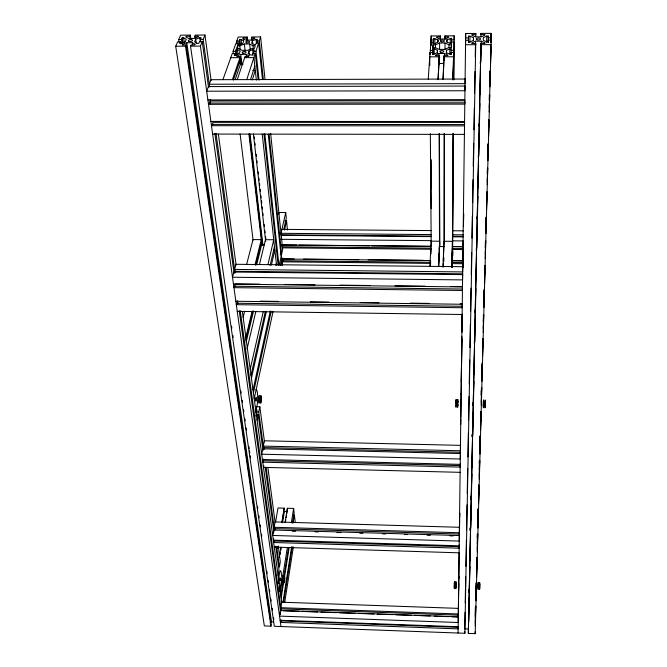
<?xml version="1.0" encoding="UTF-8"?>
<svg xmlns="http://www.w3.org/2000/svg" width="667" height="667" viewBox="0 0 667 667"><rect width="100%" height="100%" fill="white"/><g stroke="black" fill="none" stroke-linecap="round" stroke-linejoin="round"><path stroke-width="1" d="M443.964 244.022L444.055 133.583M444.089 60.83L444.089 55.636L447.815 55.619L447.84 55.002L444.539 53.502L439.028 53.527L435.618 55.044L435.576 55.669L439.27 55.653L439.286 63.965M444.414 243.397L444.489 133.4M444.539 60.764L444.539 53.502M444.947 39.053L444.997 35.876L454.194 35.826L453.927 79.49M445.014 49.216L445.022 42.98L439.595 43.005L435.443 44.831L433.066 44.839L432.891 47.632L435.276 47.615L439.245 49.425L444.731 49.4L448.891 47.557L451.284 47.54L451.384 44.747L448.999 44.756L445.022 42.98M444.997 38.994L444.997 35.876M457.72 404.961L457.704 405.811L457.712 404.527M468.401 42.43L468.492 36.185L469.985 36.176L473.47 37.686L473.462 40.387L469.935 41.963L468.434 41.971L468.451 40.212L465.591 40.22L465.524 44.756L475.746 44.706L475.746 43.472L471.786 43.488L471.786 42.871L475.521 41.196L481.249 41.162L485.009 42.796L485.017 43.422L480.974 43.438L468.334 633.4L475.179 633.65L475.179 631.757M475.296 615.324L475.354 606.987M446.473 53.327L446.481 50.2L451.242 48.691L451.159 54.502M446.923 41.854L446.932 39.778L451.609 38.311L451.534 44.055M472.661 403.927L472.67 403.202L472.628 405.119M473.645 375.004L473.645 372.928M448.991 47.882L448.999 44.756M449.841 53.894L449.866 48.699M450.233 43.53L450.258 38.319M451.092 54.569L451.1 52.493L453.66 52.485L452.801 79.065M451.367 47.874L451.384 44.747M451.467 44.08L451.484 41.996L453.994 41.988L453.502 79.456M479.681 585.526L479.665 583.783L479.615 589.511L479.673 582.466L479.623 588.194L479.606 586.118M452.293 266.992L453.068 133.775M453.385 79.673L453.518 56.762L444.03 56.803M452.393 267.267L453.176 133.417M453.493 133.308L452.459 266.908M468.901 591.962L468.934 589.761M478.164 586.393L478.164 589.47L478.231 582.416M483.358 404.994L483.375 403.176M457.679 406.553L457.679 407.312L457.704 404.302M457.762 401.609L457.762 400.909L457.745 401.751M180.74 43.814L180.432 41.754L177.689 41.771L175.696 46.223L264.349 625.921L270.944 626.163L271.194 624.654L186.026 44.956L182.224 44.981L182.491 44.364L186.777 42.73L192.279 42.696L195.181 44.305L194.922 44.914L191.045 44.931L190.529 46.148L274.32 626.288L464.857 633.275L464.874 631.732M478.139 586.201L478.222 583.733L478.181 588.119L478.239 582.491M456.103 402.168L456.128 399.383L456.07 403.06M458.679 586.927L458.688 586.568M458.729 583.658L458.721 584.009M460.989 405.253L461.005 403.91M461.139 394.005L461.147 393.563L461.122 394.681M468.492 36.185L468.476 37.919L465.624 37.936L465.691 33.5L475.779 33.442L475.779 34.634L471.827 34.659L471.827 35.268L475.521 36.868L481.215 36.835L484.901 35.193L484.892 34.584L480.932 34.609L480.924 33.408L491.037 33.35L491.029 41.963M483.392 403.843L483.392 407.845L483.383 402.726M483.483 403.919L483.483 399.925L483.408 403.118M456.053 403.818L456.086 403.593M456.103 402.843L456.095 400.8L456.07 402.693M454.402 585.401L454.36 588.661L454.46 581.632L454.427 584.892M454.427 584.567L454.444 582.95L454.402 585.076M457.712 405.87L457.787 399.416L457.737 402.726M457.745 402.893L457.762 402.426M455.844 585.776L455.803 588.711L455.903 581.682M455.869 584.617L455.903 581.691M458.813 577.764L458.821 576.505L458.788 578.956M458.079 633.025L465.691 33.5M458.629 590.587L458.721 584.017M459.521 527.981L459.63 519.543M459.655 517.375L459.713 513.098L459.371 532.75L274.12 527.272L275.062 521.911L459.446 527.289M462.915 267.434L462.956 263.715L451.517 263.598M463.223 242.838L463.156 248.357M463.473 226.338L463.523 222.286M463.565 219.426L463.632 213.773L463.457 226.688M456.053 403.793L456.061 402.893M454.394 585.501L454.369 587.369L454.41 585.859M454.419 585.217L454.419 586.01M457.729 402.476L457.737 402.034M455.836 585.951L455.819 587.419L455.844 586.21M455.878 584.442L455.894 582.983L455.861 584.942M455.853 586.06L455.853 585.593M464.507 125.288L464.549 122.445L212.815 122.336L212.706 125.121M464.799 102.668L464.824 100.759L209.88 101.034L209.763 103.852M461.064 399.975L460.822 417.409M461.272 382.241L461.897 336.677M461.973 331.466L462.223 314.724M462.431 289.22L462.464 286.618L451.042 286.485M462.615 275.396L462.64 273.678M462.89 267.142L463.24 241.896M458.137 628.172L458.162 626.371M458.321 614.432L458.287 616.967L452.043 616.75M459.179 547.732L459.213 544.939M459.33 536.135L459.363 533.5M460.238 463.932L460.197 467.083L262.773 462.173L263.056 460.705L460.213 465.591M460.405 451.859L460.297 459.021L261.689 454.194L262.756 448.808L460.372 453.535M460.739 424.529L460.814 419.084M461.014 402.943L461.897 338.994M462.006 332.233L462.248 314.082M462.898 267.642L463.006 260.113M459.171 552.293L458.329 613.973L280.857 607.704L281.724 602.209L458.404 608.379M483.5 404.602L483.467 401.417L483.417 402.776M485.034 403.21L485.076 406.378L485.151 399.958L485.059 407.879L485.134 401.451L485.067 403.151M457.72 404.661L457.737 403.994M469.893 42.421L469.985 36.176M473.42 40.812L473.47 37.686M465.057 612.206L464.749 628.881L468.559 629.014M465.224 602.826L465.708 576.78M465.891 566.358L466.375 540.312M466.567 529.89L467.025 504.886M467.233 493.422L467.692 468.409M467.901 456.953L468.342 432.983M468.567 420.485L469.009 396.515M469.234 384.009L469.676 360.047M469.91 347.54L470.327 324.621M470.577 311.072L470.994 288.152M471.244 274.604L471.644 252.718M471.911 238.136L472.311 216.25M472.561 202.701L472.978 179.782M473.228 166.233L473.653 143.313M473.895 129.765L474.304 107.887M474.571 93.297L474.971 71.411M475.238 56.828L475.521 41.196M475.746 36.718L475.779 33.442M464.857 633.275L475.746 43.472M483.475 404.652L483.417 406.353L483.383 405.244M469.476 560.93L469.51 558.421M470.102 530.432L470.185 527.755M470.794 498.724L470.827 496.223M471.419 468.234L471.494 465.541M472.111 436.51L472.153 434.442M469.643 560.347L469.685 558.271L469.676 560.989M470.285 530.24L470.327 528.156M470.944 499.091L470.994 497.015M471.611 467.942L471.652 465.866M472.269 436.802L472.319 434.717M469.018 592.204L469.093 589.536M470.36 530.19L470.368 527.58M471.027 498.958L471.027 496.431M471.627 468.392L471.736 465.641M472.361 436.485L472.386 434.034M473.028 405.253L473.053 402.818M473.653 374.721L473.695 372.636M474.312 343.505L474.404 340.704M475.004 312.59L475.021 310.205M475.671 281.357L475.688 278.989M476.288 250.892L476.355 247.774M477.005 218.893L477.047 216.808M477.647 188.694L477.689 185.334M478.314 157.462L478.331 155.161M478.981 126.23L478.998 123.937M479.648 94.997L479.656 92.721M480.315 63.757L480.323 61.506M480.89 36.693L480.924 33.408M468.334 633.4L480.974 43.438M468.718 621.736L469.234 597.807M469.385 590.52L469.901 566.591M470.06 559.305L470.577 535.376M470.735 528.097L471.227 505.202M471.411 496.882L471.902 473.995M472.061 466.708L472.578 442.78M472.736 435.493L473.228 412.606M473.412 404.285L473.903 381.391M474.087 373.07L474.579 350.175M474.754 341.854L475.229 320.002M475.429 310.639L475.904 288.794M476.105 279.431L476.58 257.579M476.78 248.216L477.23 227.405M477.43 218.042L477.906 196.19M478.106 186.827L478.581 164.982M478.781 155.611L479.231 134.809M479.456 124.404L479.906 103.593M480.107 94.23L480.573 72.378M480.799 61.973L481.249 41.162M486.602 42.321L486.752 36.076L488.244 36.068L488.277 37.811L491.137 37.794M451.976 266.95L452.384 251.717M452.251 267.3L452.301 265.258M452.743 255.778L452.868 251.05M488.086 42.313L488.244 36.068M488.269 42.179L488.327 40.103L491.195 40.087L475.179 633.65M451.767 266.592L452.443 241.337L443.964 241.262L443.046 266.5M451.892 267.492L452.401 248.232M476.563 562.756L476.697 557.57M477.23 537.844L477.339 533.692M477.906 512.931L478.014 508.779M478.572 488.019L478.656 484.901M479.239 463.106L479.298 461.03M479.915 438.186L479.973 436.11M475.238 617.417L475.529 606.603M475.913 592.429L476.163 583.058M476.563 568.484L476.847 557.92M477.238 543.497L477.489 534.025M477.914 518.509L478.164 509.096M478.556 494.564L478.814 485.192M479.231 469.626L479.49 460.205M479.906 444.689L480.14 436.26M480.59 419.601L480.782 412.314M481.232 395.656L481.457 387.327M481.907 370.669L482.108 363.382M482.583 345.681L482.783 338.394M483.233 321.736L483.433 314.449M483.909 296.757L484.109 289.461M484.584 271.769L484.759 265.516M485.234 247.824L485.401 241.571M485.909 222.836L486.051 217.625M486.585 197.849L486.727 192.638M487.235 173.904L487.377 168.693M487.911 148.916L488.052 143.705M488.586 123.929L488.694 119.76M489.236 99.983L489.37 94.772M489.911 74.996L490.02 70.827M490.587 50.008L490.695 45.84M490.779 42.721L491.037 33.35M475.238 623.02L475.688 606.353M475.913 598.024L476.338 582.408M476.563 574.079L476.988 558.454M477.247 549.083L477.672 533.467M477.897 525.137L478.322 509.513M478.572 500.142L478.973 485.559M479.223 476.188L479.648 460.572M479.906 451.2L480.332 435.584M480.582 426.205L480.982 411.631M481.232 402.259L481.632 387.677M481.916 377.264L482.308 362.69M482.566 353.318L482.958 338.736M483.242 328.322L483.617 314.791M483.892 304.377L484.292 289.795M484.576 279.381L484.942 265.85M485.251 254.394L485.626 240.854M485.901 230.44L486.276 216.9M486.585 205.453L486.952 191.913M487.235 181.499L487.602 167.959M487.911 156.503L488.252 144.014M488.569 132.558L488.903 120.06M489.244 107.562L489.586 95.073M489.92 82.575L490.237 71.119M490.578 58.621L490.912 46.131M475.238 625.888L475.771 606.12M475.913 600.917L476.43 582.191M476.572 576.988L477.08 558.262M477.247 552.018L477.73 534.325M477.897 528.081L478.414 509.355M478.581 503.11L479.064 485.426M479.231 479.181L479.74 460.447M479.915 454.21L480.423 435.476M480.565 430.273L481.074 411.547M481.249 405.303L481.724 387.619M481.899 381.374L482.383 363.682M482.574 356.403L483.058 338.711M483.233 332.466L483.708 314.782M483.909 307.495L484.392 289.812M484.559 283.567L485.042 265.875M485.243 258.596L485.726 240.904M485.926 233.617L486.376 216.975M486.577 209.688L487.06 191.996M487.252 184.717L487.71 168.067M487.911 160.789L488.361 144.139M488.586 135.81L489.011 120.202M489.236 111.881L489.695 95.231M489.92 86.91L490.345 71.302M490.57 62.973L491.02 46.331M491.137 42.163L491.195 40.087M281.04 619.968L280.865 622.503L280.649 620.902L458.154 627.33L458.129 628.873L280.407 622.411L280.649 620.902M281.341 610.689L281.391 609.021M263.507 461.022L263.573 459.088M263.924 449.016L263.982 447.19M264.257 449.058L264.315 447.123M281.557 235.818L281.616 234.134M282.65 261.447L282.733 258.913L294.189 259.029M282.95 260.905L283.008 259.213M274.27 542.071L274.329 540.237M274.646 530.632L274.729 528.039M274.971 529.681L275.029 527.855M454.194 35.826L454.06 39.895L451.559 39.903L451.609 38.311M453.018 79.681L453.468 65.374M453.118 79.99L453.443 69.735M234.959 286.435L235.059 283.875L259.98 284.175M235.459 272.836L235.518 271.135M237.269 304.227L237.394 300.85M237.735 303.685L237.794 301.984M443.08 267.384L443.23 263.348M443.297 261.322L443.964 243.138M451.1 52.493L451.042 54.16L449.658 54.16L446.373 52.668L446.481 50.2M451.484 41.996L451.426 43.613L446.823 42.171L446.932 39.778M443.738 261.764L443.88 257.712M210.355 103.719L210.43 101.793M438.603 266.45L439.645 241.229L431.182 241.154L429.89 266.358M438.694 266.325L439.653 243.096M438.544 265.758L439.044 253.618M439.211 249.566L439.336 246.532L444.28 246.582M443.005 79.09L444.089 55.636M443.096 79.448L443.897 62.189M430.315 266.241L430.565 261.189M430.924 254.102L431.232 248.032M438.136 79.465L439.211 59.163M438.002 79.765L439.27 55.653M430.907 45.223L431.14 35.96L440.32 35.901L440.262 37.002L436.668 37.018L436.635 37.619L439.803 39.036L445.206 39.003L448.549 37.535L448.574 36.952L444.947 36.977M432.733 54.577L432.816 48.783L434.192 48.774L437.419 50.25L437.277 52.71L433.85 54.235L432.466 54.235L432.575 52.576L430.023 52.593L428.247 79.131M430.865 40.02L433.367 40.003L433.475 38.411L438.002 39.828L437.869 42.221L434.5 43.697L433.133 43.705L433.242 42.096L430.732 42.104L430.198 54.594M282.641 578.673L283.15 577.639M472.603 405.211L472.553 404.536M284.734 602.384L293.355 546.907M280.457 612.423L280.315 614.49M282.933 602.284L291.637 546.815M283.542 602.351L292.221 546.882M281.157 597.999L283.6 582.591M284.417 577.455L289.153 547.682M293.071 523.036L294.372 514.816L295.239 522.261M279.74 591.562L281.924 577.981L281.216 572.603A8.688 1.251 -87.2 0 0 279.615 572.728A8.688 1.251 -87.2 0 0 278.814 583.583M280.282 591.579L287.369 547.44M291.321 522.795L293.63 508.429L287.402 508.254L285.017 522.611M280.865 595.839L283.158 581.466M283.975 576.33L288.561 547.582M292.488 522.936L294.122 512.665L293.63 508.429M278.081 575.279L278.973 569.826L275.813 546.206M279.231 557.495L280.932 547.24M280.065 554.544L280.407 552.493M280.74 550.442L281.082 548.391M285.501 521.719L285.843 519.66M286.185 517.609L286.527 515.558M286.86 513.507L287.402 508.254M281.808 522.519L284.234 508.162L278.014 507.987L275.513 522.336M277.805 548.291L278.156 546.24M282.133 522.645L284.234 508.162M278.197 548.349L278.539 546.298M282.508 522.711L284.4 511.422L287.127 511.506M273.445 533.458L273.82 531.341L265.208 467.117M273.578 538.661L273.328 540.145L459.196 545.806M263.824 465.574L263.473 467.367L460.13 472.336M257.078 420.077L258.196 414.732L256.061 414.682L255.769 416.075M263.682 448.991L258.754 412.031L259.855 406.77L256.095 406.695M257.053 415.066L256.637 411.989L257.07 409.922L255.961 409.905L256.653 415.032M255.703 412.073L256.912 406.345A9.738 1.693 -88.4 0 0 257.57 394.706A9.738 1.693 -88.4 0 0 255.845 389.753M254.194 398.758L273.095 311.339M253.01 390.02L270.335 310.997M280.332 265.408L281.883 258.312M253.41 392.98L271.119 311.839M281.299 265.183L282.85 258.079M279.231 265.057L281.124 256.478L268.242 134.2M280.223 254.069L281.649 254.085L282.683 249.416L270.627 133.325M251.009 375.254L265.349 311.389M283.783 229.273L286.285 218.126L285.726 212.54L279.064 212.498L278.589 214.516M275.871 265.408L276.321 263.398M251.417 378.281L266.383 311.289M284.526 230.09L286.568 220.952L284.767 220.944M250.2 369.285L263.265 311.647M280.682 234.792L285.726 212.54M271.419 265.016L274.862 250.008L273.378 250M270.11 265.533L274.487 246.565M267.934 264.632L273.745 239.753L265.474 239.678L259.438 264.541M247.057 348.933L255.828 311.539M246.106 342.288L253.543 310.905M245.773 337.752L252.043 311.481M245.748 340.362L252.726 311.039M256.67 264.824L261.572 244.889L264.465 244.914M255.111 264.491L261.272 239.645L253.018 239.57L246.623 264.407M255.586 265.374L261.489 241.496M243.122 317.434L244.614 311.372M252.226 80.057L255.294 70.385L252.81 70.394M250.517 79.59L254.827 66.091M246.748 79.606L255.269 53.377L252.785 53.385L252.243 55.027L250.9 55.036L248.149 53.56L248.966 51.126L252.676 49.641L254.019 49.633L253.71 53.327M259.063 80.157L255.961 51.251L258.638 43.013L256.186 43.022L255.669 44.614L254.335 44.622L251.617 43.197L252.409 40.837L256.07 39.386L257.387 39.386L257.087 43.03M263.323 79.223L259.305 40.945L260.614 36.927L251.667 36.977L251.526 40.128M237.235 79.631L245.064 56.487L248.691 56.47L248.891 55.87L246.123 54.377L240.762 54.402L237.01 55.903L236.793 56.528L240.378 56.512L241.346 64.757M235.159 79.59L240.403 64.207L238.969 63.015M233.342 80.082L240.253 59.963M232.399 79.64L240.378 56.512M246.973 40.153L247.115 37.002L238.186 37.052L236.752 41.071L237.11 44.164M246.74 38.086L243.247 38.102L243.046 38.694L245.706 40.095L250.959 40.07L254.636 38.619L254.827 38.044L251.301 38.061M222.903 79.665L232.299 53.485L234.776 53.468L234.192 55.111L235.534 55.103L239.295 53.602L240.145 51.167L237.444 49.717L236.101 49.717L235.526 51.342L236.018 55.469M237.485 45.831L236.51 48.583L238.828 48.574L242.163 50.358L247.49 50.333L252.068 48.508L254.394 48.499L255.294 45.74L252.976 45.748L249.633 43.989L244.355 44.014L239.795 45.815L237.485 45.831L237.852 48.924M233.308 53.418L233.058 51.351L236.01 43.13L238.452 43.113L237.886 44.706L239.211 44.697L242.905 43.238L243.73 40.879L241.054 39.47L239.736 39.478L239.178 41.054L239.661 45.189M280.982 626.53L200.425 46.098L202.251 41.637L199.5 41.654L198.783 43.388L197.34 43.397L194.597 41.879L195.714 39.228L199.708 37.702L201.142 37.694L200.434 39.403L200.717 41.471M209.663 86.843L203.177 39.395L204.969 35.026L195.264 35.084L194.764 36.26L195.056 38.319M270.944 626.163L185.501 46.173L186.026 44.956M190.262 39.378L189.812 36.285L190.32 35.109L180.64 35.168L178.689 39.528L179.156 42.621M180.432 41.754L179.665 43.488L185.151 41.929L186.31 39.286L183.608 37.794L182.183 37.802L181.424 39.511L182.041 43.63M259.121 396.948L259.121 401.742M270.135 622.828L271.502 621.861L273.353 621.927M486.752 36.076L483.275 37.635L483.308 40.337L486.852 41.871L488.361 41.863L488.327 40.103M189.812 36.285L186.026 36.31L185.76 36.902L188.619 38.478L194.08 38.444L198.307 36.835L198.558 36.235L194.764 36.26M178.689 39.528L181.424 39.511M200.434 39.403L203.177 39.395M236.752 41.071L239.178 41.054M256.87 40.954L259.305 40.945M175.696 46.223L185.501 46.173M190.529 46.148L200.425 46.098M480.982 44.681L491.304 44.622M233.058 51.351L235.526 51.342M253.485 51.259L255.961 51.251M430.173 50.434L432.708 50.425M451.184 50.333L453.727 50.325M230.782 57.696L239.987 57.654L240.829 64.874M244.681 57.637L253.902 57.595L256.361 80.182M240.403 64.207L243.088 64.199M438.869 63.465L443.472 63.448M207.896 99.933L464.832 99.633M210.88 121.411L464.549 121.511M212.64 134.067L464.39 134.392M281.908 229.373L431.249 230.59M453.026 230.765L463.39 230.849M281.024 233.308L431.04 234.567M452.918 234.751L463.34 234.842M281.182 234.842L431.049 236.118M452.91 236.301L463.315 236.393M281.599 235.326L431.124 236.61M452.926 236.793L463.307 236.885M280.699 239.311L431.099 240.645M452.876 240.837L463.248 240.929M282.308 244.964L296.865 245.097M298.941 245.114L369.626 245.773M371.702 245.79L430.957 246.34L281.299 244.981M281.841 246.765L430.857 248.157M452.735 248.366L463.156 248.466M282.633 247.857L430.982 249.258M452.768 249.466L463.14 249.566L462.998 260.864L452.576 260.755M303.568 259.13L358.796 259.696M368.176 259.788L423.403 260.355M452.585 260.655L462.998 260.764M430.699 260.539L281.732 259.004L281.09 252.918M430.782 262.273L282.266 260.73L282.491 262.881M451.551 262.49L462.973 262.606M430.724 263.382L282.033 261.823L282.416 265.491M234.876 271.277L462.64 273.829M284.901 284.476L315.016 284.834M339.937 285.142L370.052 285.501M394.972 285.801L425.087 286.168M233.467 284.159L462.456 286.935M260.297 301.15L277.989 301.392M310.263 301.817L329.006 302.068M360.23 302.485L378.973 302.735M410.197 303.151L428.939 303.402M460.172 303.81L462.248 303.844L462.198 307.737L236.31 304.677L236.685 303.243L462.214 306.278M235.835 301.251L462.239 304.269M237.235 311.347L462.106 314.507M256.637 411.989L258.754 412.031M263.498 447.574L460.397 452.268M262.406 459.496L460.23 464.374M274.295 528.589L459.355 534.067M292.288 531.157L295.398 531.249M315.107 531.841L318.226 531.933M336.902 532.483L341.045 532.608M359.721 533.166L362.84 533.258M382.55 533.842L385.668 533.942M404.344 534.492L407.454 534.584M427.163 535.176L430.282 535.268M449.992 535.851L453.101 535.943M274.27 547.098L459.113 552.826M281.015 608.888L458.312 615.157M283.417 610.764L299.033 611.314M302.159 611.431L317.767 611.981M320.894 612.089L336.502 612.648M339.628 612.756L355.244 613.315M358.362 613.423L373.979 613.973M377.097 614.09L392.713 614.64M395.839 614.749L411.447 615.308M414.574 615.416L430.182 615.974M434.35 616.116L448.924 616.642M280.115 620.293L458.154 626.738M182.183 37.802L182.95 42.946M186.777 42.73L271.502 621.861M183.608 37.794L184.375 42.946M192.279 42.696L192.571 44.756M190.32 35.109L190.912 39.236M231.541 326.096L231.841 328.164M232.875 335.368L233.175 337.427M240.887 390.987L241.187 393.046M242.221 400.258L242.521 402.318M243.563 409.521L243.855 411.581M244.897 418.793L245.189 420.852M246.231 428.064L246.523 430.123M248.899 446.598L249.2 448.658M249.491 450.717L249.792 452.776M250.233 455.869L250.534 457.929M257.504 506.336L257.804 508.396M258.838 515.608L259.138 517.667M260.172 524.871L260.472 526.938M261.514 534.142L261.806 536.201M266.85 571.219L267.15 573.278M268.184 580.49L268.484 582.549M269.518 589.761L269.818 591.821M270.86 599.033L271.152 601.092M272.194 608.296L272.486 610.355M273.528 617.567L273.82 619.626M195.714 39.228L196.29 43.355M199.708 37.702L200.275 41.821M216.008 133.275L235.042 272.545M240.262 310.714L281.299 610.93M202.251 41.637L208.488 86.993M210.188 99.366L210.472 101.426M214.857 133.383L234.117 273.578M239.22 310.689L280.432 610.655M204.969 35.026L211.105 80.407M218.367 134.042L236.093 265.041M242.379 311.464L281.782 602.66M279.131 587.077L279.373 588.869M266.15 467.475L274.504 530.107M276.688 546.54L279.431 567.075L280.315 561.697L278.264 546.206M258.196 414.732L263.006 450.684M259.855 406.77L264.491 441.887M267.901 467.709L275.129 522.453M240.112 133.967L253.085 240.128M234.776 53.468L235.017 55.536M237.444 49.717L237.927 53.852M236.101 49.717L236.718 54.894M239.736 39.478L240.337 44.639M239.795 45.815L240.278 49.942M240.762 54.402L241.963 64.741M250.025 134.009L262.881 244.639M249.4 133.8L262.381 245.089M238.452 43.113L238.694 45.189M248.908 133.975L261.939 245.356M253.402 133.984L265.691 241.529M241.054 39.47L241.646 44.631M246.123 54.377L246.473 57.487M244.355 44.014L245.056 50.2M243.247 38.102L243.48 40.17M254.227 136.893L254.46 138.953M254.936 143.08L255.169 145.139M256.228 154.419L256.462 156.478M256.928 160.597L257.162 162.665M258.221 171.936L258.454 174.004M258.929 178.122L259.163 180.19M259.513 183.275L259.746 185.343M260.222 189.461L260.455 191.529M260.922 195.648L261.156 197.707M261.514 200.8L261.747 202.868M262.214 206.987L262.448 209.046M262.923 213.173L263.157 215.233M264.215 224.512L264.449 226.572M264.916 230.699L265.149 232.758M265.624 236.877L265.858 238.944M248.966 51.126L249.425 55.253M247.115 37.002L247.465 40.112M252.676 49.641L253.135 53.785M252.785 53.385L253.01 55.453M249.633 43.989L250.317 50.175M264.832 133.85L278.906 264.982M255.269 53.377L258.062 79.231M263.974 134.042L278.139 265.374M252.976 45.748L253.318 48.849M252.409 40.837L252.751 43.939M262.223 133.984L276.505 265.082M256.07 39.386L256.503 43.522M269.068 134.067L281.649 254.085M258.638 43.013L262.456 79.281M260.614 36.927L265.024 79.423M286.568 220.952L287.46 229.965M431.14 35.96L431.207 45.298M430.732 42.104L430.749 45.223M430.99 159.563L431.216 188.669M430.023 52.593L430.04 54.669M430.84 159.805L431.216 208.729M429.806 65.466L429.74 56.862L439.203 56.82L439.228 64.099M430.34 133.759L431.216 246.065M481.241 390.37L481.266 394.522M434.192 48.774L434.217 53.969M433.475 38.411L433.508 44.656M433.242 42.096L433.25 44.172M433.066 44.839L433.083 47.957M433.183 52.018L433.116 54.202M432.816 48.783L432.85 53.969M432.575 52.576L432.583 54.661M435.443 44.831L435.459 47.949M434.826 38.403L434.851 43.605M439.595 43.005L439.603 49.241M439.453 133.575L439.72 246.823M439.386 133.767L439.661 247.098M439.028 53.527L439.028 55.594M439.228 133.4L439.503 247.507M438.002 39.828L438.011 41.913M437.419 50.25L437.427 53.368M440.32 35.901L440.27 40.12M468.618 590.645A1.776 1.434 4.8 0 1 468.618 591.454M283.133 581.874A3.477 0.492 -87.3 0 1 282.449 582.058A3.477 0.492 -87.3 0 1 282.608 577.305A3.477 0.492 -87.3 0 1 283.308 576.588M259.43 402.56A3.894 0.667 -88.4 0 1 258.596 402.001A3.894 0.667 -88.4 0 1 258.679 396.998A3.894 0.667 -88.4 0 1 259.538 395.839M283.984 579.998C284.642 586.468 284.884 571.302 283.984 579.998M456.036 405.519L456.02 407.27L456.07 404.302L456.036 405.519M260.347 399.375C261.13 408.454 261.614 390.228 260.347 399.375M465.007 86.035L464.941 90.754L206.687 91.212L208.429 86.585L465.016 86.06M465.116 79.031L465.049 83.658L209.305 84.242L211.014 79.698L465.116 79.031M464.515 124.562L464.499 125.88L211.472 125.704L211.931 124.404L464.515 124.562M464.791 102.818L464.774 104.119L208.513 104.335L208.979 103.06L464.791 102.818M462.431 289.036L462.414 290.487L233.95 287.66L234.325 286.235L462.431 289.036M462.623 274.604L462.548 279.907L232.508 277.239L233.909 272.036L462.623 274.604M462.731 266.708L462.665 271.928L234.617 269.41L235.993 264.29L462.731 266.708M460.488 445.364L460.413 450.767L263.298 446.09L264.349 440.787L460.488 445.364M458.287 616.842L458.212 622.511L279.531 616.1L280.415 610.522L458.287 616.842M459.188 546.682L459.171 548.191L273.645 542.504L273.904 541.029L459.188 546.682M459.338 535.551L459.255 541.087L272.695 535.459L273.645 530.023L459.338 535.551M279.865 579.423C280.198 584.467 280.599 574.045 279.865 579.423M255.653 398.766C255.97 406.67 256.903 393.038 255.653 398.766M463.181 246.64L452.785 246.54L463.181 246.665M242.905 53.143A1.976 0.875 -5.3 0 0 246.09 52.351A1.976 0.875 -5.3 0 0 243.422 51.601A1.976 0.875 -5.3 0 0 242.905 53.143M246.448 42.788A1.951 0.85 -5.1 0 0 249.583 42.029A1.951 0.85 -5.1 0 0 246.957 41.296A1.951 0.85 -5.1 0 0 246.448 42.788M440.845 52.243A2.009 0.9 -1.1 0 0 443.888 51.451A2.009 0.9 -1.1 0 0 440.92 50.684A2.009 0.9 -1.1 0 0 440.845 52.243M441.379 41.763A1.976 0.875 -1.1 0 0 444.38 40.987A1.976 0.875 -1.1 0 0 441.454 40.245A1.976 0.875 -1.1 0 0 441.379 41.763M189.053 41.404A2.134 0.917 -6.3 0 0 192.53 40.57A2.134 0.917 -6.3 0 0 189.745 39.77A2.134 0.917 -6.3 0 0 189.053 41.404M476.847 39.695A2.176 0.959 -0.3 0 0 480.473 39.245A2.176 0.959 -0.3 0 0 477.805 38.086A2.176 0.959 -0.3 0 0 476.847 39.695M284.634 581.307A3.477 0.492 -87.3 0 0 284.476 576.021A3.477 0.492 -87.3 0 0 283.792 581.149A3.477 0.492 -87.3 0 0 284.634 581.307M261.231 401.676A3.894 0.659 -88.4 0 0 260.939 395.481A3.894 0.659 -88.4 0 0 260.113 400.892A3.894 0.659 -88.4 0 0 261.231 401.676"/></g></svg>
